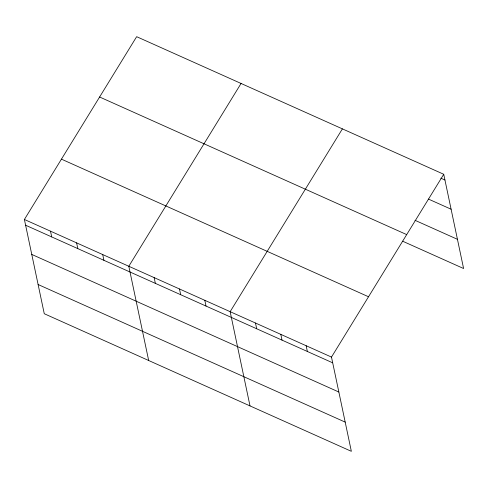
<?xml version="1.0" encoding="UTF-8"?>
<svg xmlns="http://www.w3.org/2000/svg" width="488" height="488" viewBox="0 0 488 488"><rect width="100%" height="100%" fill="white"/><g stroke="black" fill="none" stroke-linecap="round" stroke-linejoin="round"><path stroke-width="0.73" d="M443.738 174.277L331.486 357.082L351.348 451.321L44.262 313.723L24.4 219.478L136.652 36.679L443.738 174.277L463.6 268.522L402.661 241.212M241.066 83.46L128.808 266.265L148.669 360.504M342.399 128.869L230.147 311.673L250.008 405.912M440.841 178.181L444.952 180.023M428.507 199.104L451.107 209.224M414.995 220.295L457.445 239.315M99.613 97.002L406.699 234.606M61.445 159.155L368.531 296.759M24.4 219.478L331.486 357.082M25.608 225.224L332.694 362.828M31.763 254.425L338.849 392.029M38.107 284.516L345.193 422.12M306.153 345.73L307.361 351.476M280.82 334.378L282.027 340.124M255.48 323.025L256.694 328.772M204.814 300.321L206.021 306.067M179.48 288.969L180.688 294.715M154.141 277.617L155.355 283.363M102.706 254.571L103.92 260.311M76.604 242.871L77.818 248.618M50.502 231.178L51.71 236.918"/></g></svg>
